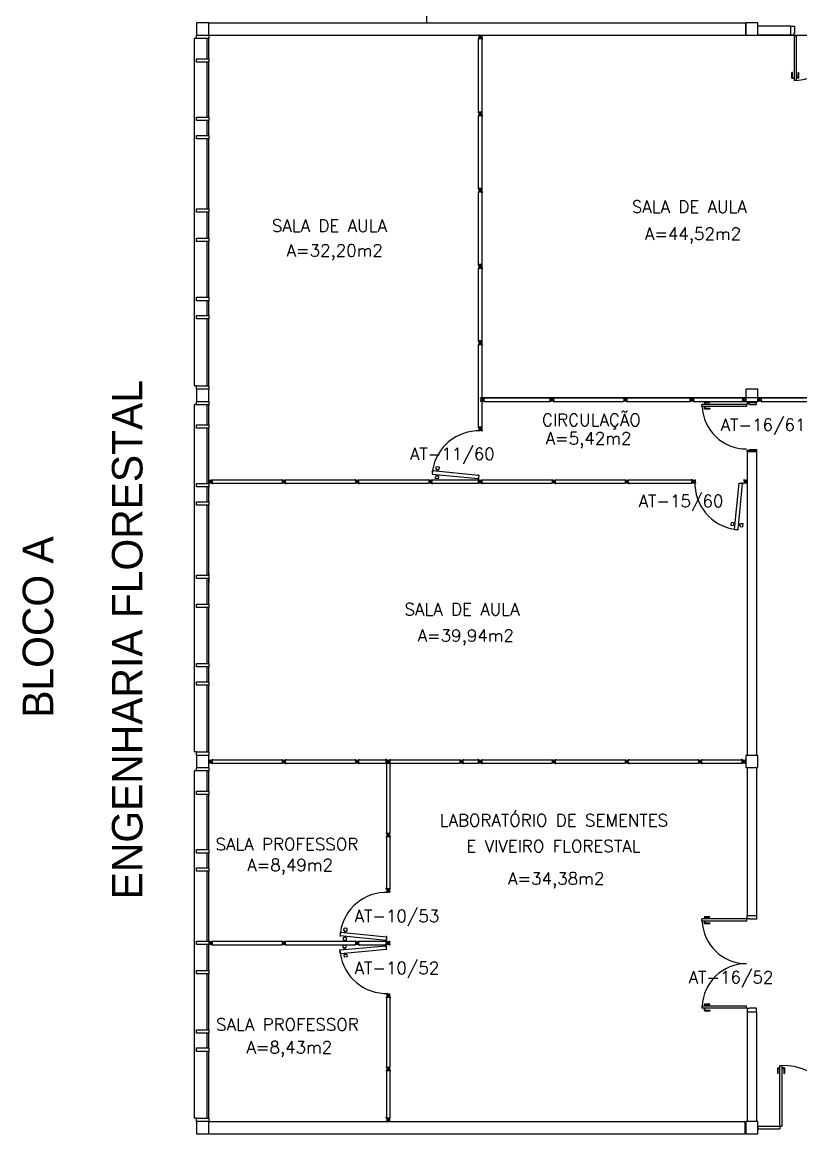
# Model space of a CAD drawing. Header units: centimetres. Extents: x -214 to 72, y 205 to 367.
# Drawn here: x -207.89 to -195.13, y 260.68 to 278.89 of the extents above; entities that cross this region are included whole.
import ezdxf

# ---------------------------------------------------------------- set-up
doc = ezdxf.new("R2010")
doc.units = ezdxf.units.CM
doc.header["$MEASUREMENT"] = 0
doc.layers.get('0').update_dxf_attribs({"linetype": 'CONTINUOUS'})
for name, color, linetype in [('ALV', 2, 'CONTINUOUS'), ('AREA', 2, 'CONTINUOUS'), ('DIV', 2, 'CONTINUOUS'), ('ENDEREÇO NOVO', 2, 'CONTINUOUS'), ('ESQ', 1, 'CONTINUOUS'), ('ESTRUT', 3, 'CONTINUOUS'), ('PEÇAS', 1, 'CONTINUOUS'), ('USO', 2, 'CONTINUOUS')]:
    doc.layers.add(name, color=color, linetype=linetype)
doc.styles.add('UNB-100', font='simplex.shx', dxfattribs={"height": 0.2})

# ---------------------------------------------------------------- blocks, each defined once
blk = doc.blocks.new('ESQ6')
at = {"layer": 'ESQ'}
for p, q in [((-0.24, 5.745), (-0.24, 0.055)), ((-0.2, 5.745), (-0.24, 5.745)), ((-0.2, 5.745), (-0.2, 5.745)), ((-0.025, 5.415), (-0.025, 5.745)), ((0, 5.415), (0, 5.745)), ((-0.025, 4.455), (-0.025, 5.36)), ((0, 4.455), (0, 5.36)), ((-0.025, 4.155), (-0.025, 4.4)), ((0, 4.155), (0, 4.4)), ((-0.025, 2.955), (-0.025, 4.1)), ((0, 2.955), (0, 4.1)), ((-0.025, 2.475), (-0.025, 2.9)), ((0, 2.475), (0, 2.9)), ((-0.025, 1.505), (-0.025, 2.42)), ((0, 1.505), (0, 2.42)), ((-0.025, 1.205), (-0.025, 1.45)), ((0, 1.205), (0, 1.45)), ((-0.025, 0.055), (-0.025, 1.15)), ((0, 0.055), (0, 1.15)), ((-0.2, 0.055), (-0.24, 0.055))]:
    blk.add_line(p, q, dxfattribs=at)
for points in [[(0, 5.745), (-0.2, 5.745), (-0.2, 5.8), (0, 5.8)], [(0, 5.36), (-0.2, 5.36), (-0.2, 5.415), (0, 5.415)], [(0, 4.4), (-0.2, 4.4), (-0.2, 4.455), (0, 4.455)], [(0, 4.1), (-0.2, 4.1), (-0.2, 4.155), (0, 4.155)], [(0, 2.9), (-0.2, 2.9), (-0.2, 2.955), (0, 2.955)], [(0, 2.42), (-0.2, 2.42), (-0.2, 2.475), (0, 2.475)], [(0, 1.45), (-0.2, 1.45), (-0.2, 1.505), (0, 1.505)], [(0, 1.15), (-0.2, 1.15), (-0.2, 1.205), (0, 1.205)], [(0, 0), (-0.2, 0), (-0.2, 0.055), (0, 0.055)]]:
    blk.add_lwpolyline(points, close=True, dxfattribs=at)
blk = doc.blocks.new('PDFT')
at = {"color": 1}
for p, q in [((0.318, 0.979), (0.318, 0.889)), ((0.318, 0.979), (0.358, 0.979)), ((0.328, 0.969), (0.328, 0.889)), ((0.328, 0.969), (0.358, 0.969)), ((0.433, 0.979), (0.393, 0.979)), ((0.423, 0.969), (0.393, 0.969)), ((0.423, 0.969), (0.423, 0.889)), ((0.433, 0.979), (0.433, 0.889)), ((2.362, 0.979), (2.362, 0.889)), ((2.362, 0.979), (2.402, 0.979)), ((2.372, 0.969), (2.372, 0.889)), ((2.372, 0.969), (2.402, 0.969)), ((2.477, 0.979), (2.437, 0.979)), ((2.467, 0.969), (2.437, 0.969)), ((2.467, 0.969), (2.467, 0.889)), ((2.477, 0.979), (2.477, 0.889)), ((0.328, 0.889), (0.318, 0.889)), ((0.423, 0.889), (0.433, 0.889)), ((2.372, 0.889), (2.362, 0.889)), ((2.467, 0.889), (2.477, 0.889))]:
    blk.add_line(p, q, dxfattribs=at)
at = {"color": 2}
for p, q in [((0.358, 0.018), (0.358, 1.019)), ((0.358, 1.019), (0.393, 1.019)), ((0.393, 1.019), (0.393, 0.018)), ((2.402, 1.019), (2.402, 0.018)), ((2.437, 1.019), (2.402, 1.019)), ((2.437, 0.018), (2.437, 1.019)), ((0.358, 0.018), (0, 0.017)), ((0, 0.017), (0, -0.017)), ((0.393, 0.018), (0.358, 0.018)), ((0.358, 0.018), (0.358, -0.017)), ((2.402, 0.018), (2.437, 0.018)), ((2.437, 0.017), (2.437, -0.017)), ((2.437, 0.017), (2.805, 0.017)), ((2.805, 0.017), (2.805, -0.017)), ((0, -0.017), (0.358, -0.017)), ((2.437, -0.017), (2.805, -0.017))]:
    blk.add_line(p, q, dxfattribs=at)
at = {"color": 1}
for centre, start, end in [((0.393, 0.018), 0.0837, 90), ((2.402, 0.018), 90, 179.9163)]:
    blk.add_arc(centre, 1.002, start, end, dxfattribs=at)
blk = doc.blocks.new('PD80')
for p, q in [((-0.777, 0.01), (-0.777, -0.03)), ((-0.777, 0.01), (-0.687, 0.01)), ((-0.687, 0), (-0.687, 0.01)), ((-0.075, 0), (0.075, 0)), ((-0.075, 0), (-0.075, -0.02)), ((0.075, -0.03), (0.075, 0)), ((-0.817, -0.065), (-0.817, -0.03)), ((-0.085, -0.03), (-0.817, -0.03)), ((-0.085, -0.065), (-0.817, -0.065)), ((-0.777, -0.105), (-0.777, -0.065)), ((-0.777, -0.105), (-0.687, -0.105)), ((-0.767, 0), (-0.767, -0.03)), ((-0.767, 0), (-0.687, 0)), ((-0.767, -0.095), (-0.767, -0.065)), ((-0.767, -0.095), (-0.687, -0.095)), ((-0.687, -0.095), (-0.687, -0.105)), ((-0.085, -0.03), (-0.085, -0.065)), ((-0.075, -0.02), (-0.04, -0.02)), ((-0.04, -0.03), (-0.04, -0.02)), ((-0.04, -0.03), (0.075, -0.03)), ((-0.075, -0.781), (-0.04, -0.781)), ((-0.075, -0.801), (-0.075, -0.781)), ((-0.075, -0.801), (0.075, -0.801)), ((-0.075, -0.802), (0.075, -0.802)), ((-0.04, -0.771), (0.075, -0.771)), ((-0.04, -0.771), (-0.04, -0.781)), ((0.075, -0.771), (0.075, -0.801))]:
    blk.add_line(p, q)
blk.add_arc((-0.085, -0.03), 0.731, 182.6571, 270)
blk = doc.blocks.new('PD15')
at = {"color": 1}
for p, q in [((0.016, 0.777), (0.016, 0.687)), ((0.016, 0.777), (0.056, 0.777)), ((0.026, 0.767), (0.026, 0.687)), ((0.026, 0.767), (0.056, 0.767)), ((0.13, 0.777), (0.09, 0.777)), ((0.12, 0.767), (0.09, 0.767)), ((0.12, 0.767), (0.12, 0.687)), ((0.13, 0.777), (0.13, 0.687)), ((1.444, 0.777), (1.444, 0.687)), ((1.444, 0.777), (1.484, 0.777)), ((1.454, 0.767), (1.454, 0.687)), ((1.454, 0.767), (1.484, 0.767)), ((1.558, 0.777), (1.518, 0.777)), ((1.548, 0.767), (1.518, 0.767)), ((1.548, 0.767), (1.548, 0.687)), ((1.558, 0.777), (1.558, 0.687)), ((0.026, 0.687), (0.016, 0.687)), ((0.12, 0.687), (0.13, 0.687)), ((1.454, 0.687), (1.444, 0.687)), ((1.548, 0.687), (1.558, 0.687))]:
    blk.add_line(p, q, dxfattribs=at)
at = {"color": 2}
for p, q in [((0.055, 0.085), (0.055, 0.817)), ((0.09, 0.817), (0.055, 0.817)), ((0.09, 0.085), (0.09, 0.817)), ((1.484, 0.085), (1.484, 0.817)), ((1.484, 0.817), (1.519, 0.817)), ((1.519, 0.085), (1.519, 0.817)), ((0.05, 0.075), (0, 0.075)), ((0, 0.075), (0, -0.075)), ((0.05, 0.04), (0.05, 0.075)), ((0.06, 0.04), (0.05, 0.04)), ((0.055, 0.085), (0.09, 0.085)), ((0.06, -0.075), (0.06, 0.04)), ((1.519, 0.085), (1.484, 0.085)), ((1.514, 0.04), (1.524, 0.04)), ((1.514, -0.075), (1.514, 0.04)), ((1.524, 0.075), (1.574, 0.075)), ((1.524, 0.04), (1.524, 0.075)), ((1.574, 0.075), (1.574, -0.075)), ((0, -0.075), (0.06, -0.075)), ((1.574, -0.075), (1.514, -0.075))]:
    blk.add_line(p, q, dxfattribs=at)
at = {"color": 1}
for centre, start, end in [((0.056, 0.085), 0, 87.3429), ((1.518, 0.085), 92.6571, 180)]:
    blk.add_arc(centre, 0.731, start, end, dxfattribs=at)
blk = doc.blocks.new('MTDIV')
for p, q in [((-0.0285, 0.0185), (-0.0285, 0.0285)), ((-0.0185, 0.0285), (-0.0285, 0.0285)), ((-0.0265, 0.0185), (-0.0285, 0.0185)), ((-0.0265, 0.0235), (-0.0265, 0.0265)), ((-0.0265, 0.0265), (-0.0185, 0.0265)), ((-0.0265, 0.0235), (0.0265, 0.0235)), ((-0.0215, 0.0235), (-0.0265, 0.0235)), ((-0.0265, 0.0185), (-0.0265, 0.0215)), ((-0.0265, 0.0215), (-0.0235, 0.0215)), ((-0.0235, 0.0215), (-0.0235, -0.0215)), ((-0.0215, 0.0235), (-0.0215, 0.0215)), ((-0.0215, 0.0215), (0.0215, 0.0215)), ((-0.0215, 0.0195), (0.0195, 0.0195)), ((-0.0215, 0.0195), (-0.0215, -0.0195)), ((-0.0185, 0.0265), (-0.0185, 0.0285)), ((-0.0049, 0), (0.0049, 0)), ((0, -0.0049), (0, 0.0049)), ((0.0195, 0.0095), (0.0115, 0.0095)), ((0.0115, 0.0095), (0.0115, 0.0075)), ((0.0215, 0.0075), (0.0115, 0.0075)), ((0.0135, 0.0075), (0.0135, 0.0055)), ((0.0215, 0.0055), (0.0135, 0.0055)), ((0.0185, 0.0265), (0.0185, 0.0285)), ((0.0185, 0.0285), (0.0285, 0.0285)), ((0.0185, 0.0265), (0.0265, 0.0265)), ((0.0195, 0.0195), (0.0195, 0.0095)), ((0.0215, 0.0235), (0.0215, 0.0075)), ((0.0215, 0.0235), (0.0265, 0.0235)), ((0.0215, 0.0055), (0.0215, -0.0055)), ((0.0235, 0.0215), (0.0235, -0.0215)), ((0.0265, 0.0215), (0.0235, 0.0215)), ((0.0265, 0.0235), (0.0265, 0.0265)), ((0.0265, 0.0185), (0.0265, 0.0215)), ((0.0265, 0.0185), (0.0285, 0.0185)), ((0.0285, 0.0185), (0.0285, 0.0285)), ((-0.0285, -0.0185), (-0.0285, -0.0285)), ((-0.0285, -0.0185), (-0.0265, -0.0185)), ((-0.0185, -0.0285), (-0.0285, -0.0285)), ((-0.0265, -0.0185), (-0.0265, -0.0215)), ((-0.0265, -0.0215), (-0.0235, -0.0215)), ((0.0265, -0.0235), (-0.0265, -0.0235)), ((-0.0265, -0.0235), (-0.0265, -0.0265)), ((-0.0215, -0.0235), (-0.0265, -0.0235)), ((-0.0185, -0.0265), (-0.0265, -0.0265)), ((-0.0215, -0.0195), (0.0195, -0.0195)), ((-0.0215, -0.0215), (0.0215, -0.0215)), ((-0.0215, -0.0215), (-0.0215, -0.0235)), ((-0.0185, -0.0265), (-0.0185, -0.0285)), ((0.0215, -0.0075), (0.0115, -0.0075)), ((0.0115, -0.0075), (0.0115, -0.0095)), ((0.0195, -0.0095), (0.0115, -0.0095)), ((0.0215, -0.0055), (0.0135, -0.0055)), ((0.0135, -0.0055), (0.0135, -0.0075)), ((0.0185, -0.0265), (0.0185, -0.0285)), ((0.0265, -0.0265), (0.0185, -0.0265)), ((0.0185, -0.0285), (0.0285, -0.0285)), ((0.0195, -0.0095), (0.0195, -0.0195)), ((0.0215, -0.0075), (0.0215, -0.0235)), ((0.0215, -0.0235), (0.0265, -0.0235)), ((0.0265, -0.0215), (0.0235, -0.0215)), ((0.0265, -0.0185), (0.0265, -0.0215)), ((0.0285, -0.0185), (0.0265, -0.0185)), ((0.0265, -0.0235), (0.0265, -0.0265)), ((0.0285, -0.0185), (0.0285, -0.0285))]:
    blk.add_line(p, q)
blk = doc.blocks.new('DIV12')
for p, q in [((-0.005, 0), (0.005, 0)), ((0, -0.005), (0, 0.005)), ((0.024, 0.018), (0.028, 0.018)), ((0.024, 0.018), (0.024, 0.016)), ((0.024, 0.016), (0.028, 0.016)), ((0.028, 0.03), (0.043, 0.03)), ((0.028, 0.018), (0.028, 0.03)), ((0.028, -0.017), (0.028, 0.016)), ((0.03, 0.028), (1.169, 0.028)), ((0.03, -0.029), (0.03, 0.028)), ((0.043, 0.03), (0.043, 0.028)), ((0.024, -0.017), (0.028, -0.017)), ((0.024, -0.017), (0.024, -0.019)), ((0.024, -0.019), (0.028, -0.019)), ((0.028, -0.031), (0.028, -0.019)), ((0.028, -0.031), (0.043, -0.031)), ((0.03, -0.029), (1.169, -0.029)), ((0.043, -0.029), (0.043, -0.031))]:
    blk.add_line(p, q)
blk = doc.blocks.new('PLXE')
at = {"color": 1}
for p, q in [((0.043, 0.69), (0.048, 0.74)), ((0.087, 0.736), (0.048, 0.74)), ((0.086, 0.721), (0.087, 0.736)), ((0.082, 0.686), (0.043, 0.69)), ((0.082, 0.686), (0.084, 0.701)), ((0.112, 0.698), (0.084, 0.701)), ((0.114, 0.718), (0.086, 0.721)), ((0.169, 0.693), (0.197, 0.69)), ((0.171, 0.713), (0.199, 0.71)), ((0.195, 0.675), (0.197, 0.69)), ((0.195, 0.675), (0.235, 0.671)), ((0.199, 0.71), (0.2, 0.725)), ((0.2, 0.725), (0.24, 0.721)), ((0.235, 0.671), (0.24, 0.721))]:
    blk.add_line(p, q, dxfattribs=at)
at = {"color": 2}
for p, q in [((0.121, 0.788), (0.047, 0.032)), ((0.178, 0.782), (0.103, 0.027)), ((0.119, 0.79), (0.118, 0.776)), ((0.118, 0.776), (0.12, 0.776)), ((0.131, 0.789), (0.119, 0.79)), ((0.178, 0.782), (0.121, 0.788)), ((0.131, 0.794), (0.133, 0.794)), ((0.131, 0.794), (0.131, 0.789)), ((0.133, 0.794), (0.133, 0.789)), ((0.166, 0.786), (0.133, 0.789)), ((0.166, 0.791), (0.168, 0.79)), ((0.166, 0.791), (0.166, 0.786)), ((0.168, 0.79), (0.168, 0.785)), ((0.18, 0.784), (0.168, 0.785)), ((0.176, 0.77), (0.178, 0.77)), ((0.18, 0.784), (0.178, 0.77)), ((-0.008, 0), (0.008, 0)), ((0, 0.006), (0, -0.007)), ((0.044, 0.031), (0.046, 0.045)), ((0.056, 0.029), (0.044, 0.031)), ((0.046, 0.045), (0.048, 0.045)), ((0.103, 0.027), (0.047, 0.032)), ((0.056, 0.024), (0.056, 0.029)), ((0.056, 0.024), (0.058, 0.024)), ((0.091, 0.026), (0.058, 0.029)), ((0.058, 0.024), (0.058, 0.029)), ((0.091, 0.021), (0.091, 0.026)), ((0.091, 0.021), (0.093, 0.021)), ((0.105, 0.025), (0.093, 0.026)), ((0.093, 0.021), (0.093, 0.026)), ((0.104, 0.039), (0.106, 0.039)), ((0.105, 0.025), (0.106, 0.039))]:
    blk.add_line(p, q, dxfattribs=at)
at = {"color": 1}
blk.add_arc((0.065, 0.028), 0.764, 357.9063, 81.358, dxfattribs=at)
blk = doc.blocks.new('PLXD')
at = {"color": 2}
for p, q in [((-0.172, 0.786), (-0.161, 0.787)), ((-0.172, 0.786), (-0.171, 0.772)), ((-0.169, 0.772), (-0.171, 0.772)), ((-0.17, 0.784), (-0.114, 0.789)), ((-0.17, 0.784), (-0.103, 0.028)), ((-0.159, 0.792), (-0.161, 0.792)), ((-0.161, 0.792), (-0.161, 0.787)), ((-0.159, 0.792), (-0.159, 0.787)), ((-0.159, 0.787), (-0.126, 0.79)), ((-0.124, 0.795), (-0.126, 0.795)), ((-0.126, 0.795), (-0.126, 0.79)), ((-0.124, 0.795), (-0.124, 0.79)), ((-0.124, 0.79), (-0.112, 0.791)), ((-0.114, 0.789), (-0.046, 0.033)), ((-0.112, 0.791), (-0.11, 0.777)), ((-0.11, 0.777), (-0.112, 0.777)), ((-0.105, 0.026), (-0.106, 0.04)), ((-0.104, 0.04), (-0.106, 0.04)), ((-0.105, 0.026), (-0.093, 0.027)), ((-0.103, 0.028), (-0.046, 0.033)), ((-0.092, 0.022), (-0.093, 0.027)), ((-0.09, 0.022), (-0.092, 0.022)), ((-0.091, 0.027), (-0.058, 0.03)), ((-0.09, 0.022), (-0.091, 0.027)), ((-0.057, 0.025), (-0.058, 0.03)), ((-0.055, 0.025), (-0.057, 0.025)), ((-0.056, 0.03), (-0.044, 0.031)), ((-0.055, 0.025), (-0.056, 0.03)), ((-0.045, 0.045), (-0.047, 0.045)), ((-0.044, 0.031), (-0.045, 0.045)), ((-0.008, 0), (0.006, 0)), ((0, 0.007), (0, -0.006))]:
    blk.add_line(p, q, dxfattribs=at)
at = {"color": 1}
for p, q in [((-0.08, 0.737), (-0.041, 0.74)), ((-0.079, 0.722), (-0.08, 0.737)), ((-0.036, 0.691), (-0.041, 0.74)), ((-0.194, 0.727), (-0.233, 0.723)), ((-0.229, 0.673), (-0.233, 0.723)), ((-0.189, 0.677), (-0.229, 0.673)), ((-0.192, 0.712), (-0.194, 0.727)), ((-0.164, 0.714), (-0.192, 0.712)), ((-0.162, 0.694), (-0.19, 0.692)), ((-0.189, 0.677), (-0.19, 0.692)), ((-0.107, 0.719), (-0.079, 0.722)), ((-0.106, 0.7), (-0.077, 0.702)), ((-0.076, 0.687), (-0.077, 0.702)), ((-0.076, 0.687), (-0.036, 0.691))]:
    blk.add_line(p, q, dxfattribs=at)
blk.add_arc((-0.064, 0.029), 0.764, 98.125, 182.1419, dxfattribs=at)
blk = doc.blocks.new('DIV125')
for p, q in [((0, -0.011), (0, 0.011)), ((0.024, 0.018), (0.028, 0.018)), ((0.024, 0.018), (0.024, 0.016)), ((0.024, 0.016), (0.028, 0.016)), ((0.028, 0.03), (0.043, 0.03)), ((0.028, 0.018), (0.028, 0.03)), ((0.028, -0.017), (0.028, 0.016)), ((0.03, 0.028), (1.219, 0.028)), ((0.03, -0.029), (0.03, 0.028)), ((0.043, 0.03), (0.043, 0.028)), ((1.221, 0.03), (1.207, 0.03)), ((1.207, 0.03), (1.207, 0.028)), ((1.219, -0.029), (1.219, 0.028)), ((1.221, 0.018), (1.221, 0.03)), ((1.226, 0.018), (1.221, 0.018)), ((1.221, -0.017), (1.221, 0.016)), ((1.226, 0.016), (1.221, 0.016)), ((1.226, 0.018), (1.226, 0.016)), ((1.25, -0.011), (1.25, 0.011)), ((0.01, 0), (-0.012, 0)), ((0.024, -0.017), (0.028, -0.017)), ((0.024, -0.017), (0.024, -0.019)), ((0.024, -0.019), (0.028, -0.019)), ((0.028, -0.031), (0.028, -0.019)), ((0.028, -0.031), (0.043, -0.031)), ((0.03, -0.029), (1.219, -0.029)), ((0.043, -0.029), (0.043, -0.031)), ((1.207, -0.029), (1.207, -0.031)), ((1.221, -0.031), (1.207, -0.031)), ((1.226, -0.017), (1.221, -0.017)), ((1.221, -0.031), (1.221, -0.019)), ((1.226, -0.019), (1.221, -0.019)), ((1.226, -0.017), (1.226, -0.019)), ((1.24, 0), (1.262, 0))]:
    blk.add_line(p, q)

msp = doc.modelspace()

# ---------------------------------------------------------------- linework, layer by layer
at = {"layer": 'ALV'}
for p, q in [((-204.835, 278.878), (-196.035, 278.878)), ((-196.039, 278.883), (-196.039, 278.68)), ((-204.835, 278.678), (-196.035, 278.678)), ((-195.296, 278.828), (-195.835, 278.828)), ((-195.296, 278.678), (-195.835, 278.678)), ((-196.01, 271.875), (-196.01, 266.878)), ((-196.01, 271.875), (-195.86, 271.875)), ((-195.86, 271.875), (-195.86, 266.878)), ((-204.835, 269.853), (-204.835, 269.703)), ((-196.01, 266.678), (-196.01, 264.254)), ((-195.86, 266.678), (-195.86, 264.254)), ((-196.01, 264.254), (-195.86, 264.254)), ((-196.01, 262.678), (-195.86, 262.678)), ((-196.01, 262.678), (-196.01, 260.886)), ((-195.86, 262.678), (-195.86, 260.886)), ((-204.835, 260.878), (-196.048, 260.878)), ((-196.048, 260.878), (-196.048, 260.678)), ((-196.01, 260.886), (-195.86, 260.886)), ((-205.035, 260.678), (-196.048, 260.678))]:
    msp.add_line(p, q, dxfattribs=at)
at = {"layer": 'DIV'}
for p, q in [((-200.385, 278.639), (-200.385, 278.66)), ((-200.404, 278.62), (-200.416, 278.62)), ((-200.416, 278.62), (-200.416, 278.606)), ((-200.416, 278.606), (-200.414, 278.606)), ((-200.414, 277.418), (-200.414, 278.618)), ((-200.357, 278.618), (-200.414, 278.618)), ((-200.404, 278.625), (-200.402, 278.625)), ((-200.404, 278.625), (-200.404, 278.62)), ((-200.402, 278.625), (-200.402, 278.62)), ((-200.369, 278.62), (-200.402, 278.62)), ((-200.374, 278.649), (-200.396, 278.649)), ((-200.369, 278.625), (-200.367, 278.625)), ((-200.369, 278.625), (-200.369, 278.62)), ((-200.367, 278.625), (-200.367, 278.62)), ((-200.355, 278.62), (-200.367, 278.62)), ((-200.357, 277.418), (-200.357, 278.618)), ((-200.357, 278.606), (-200.355, 278.606)), ((-200.355, 278.62), (-200.355, 278.606)), ((-200.416, 277.43), (-200.414, 277.43)), ((-200.416, 277.416), (-200.416, 277.43)), ((-200.404, 277.416), (-200.416, 277.416)), ((-200.357, 277.418), (-200.414, 277.418)), ((-200.404, 277.411), (-200.404, 277.416)), ((-200.404, 277.411), (-200.402, 277.411)), ((-200.402, 277.411), (-200.402, 277.416)), ((-200.369, 277.416), (-200.402, 277.416)), ((-200.374, 277.388), (-200.396, 277.388)), ((-200.385, 277.398), (-200.385, 277.376)), ((-200.369, 277.411), (-200.369, 277.416)), ((-200.369, 277.411), (-200.367, 277.411)), ((-200.367, 277.411), (-200.367, 277.416)), ((-200.355, 277.416), (-200.367, 277.416)), ((-200.357, 277.43), (-200.355, 277.43)), ((-200.355, 277.416), (-200.355, 277.43)), ((-200.404, 273.609), (-200.416, 273.609)), ((-200.416, 273.609), (-200.416, 273.595)), ((-200.416, 273.595), (-200.414, 273.595)), ((-200.414, 272.255), (-200.414, 273.607)), ((-200.357, 273.607), (-200.414, 273.607)), ((-200.404, 273.614), (-200.402, 273.614)), ((-200.404, 273.614), (-200.404, 273.609)), ((-200.402, 273.614), (-200.402, 273.609)), ((-200.369, 273.609), (-200.402, 273.609)), ((-200.374, 273.638), (-200.396, 273.638)), ((-200.385, 273.627), (-200.385, 273.649)), ((-200.369, 273.614), (-200.367, 273.614)), ((-200.369, 273.614), (-200.369, 273.609)), ((-200.367, 273.614), (-200.367, 273.609)), ((-200.355, 273.609), (-200.367, 273.609)), ((-200.357, 272.255), (-200.357, 273.607)), ((-200.357, 273.595), (-200.355, 273.595)), ((-200.355, 273.609), (-200.355, 273.595)), ((-200.358, 272.706), (-200.348, 272.706)), ((-200.353, 272.701), (-200.353, 272.711)), ((-200.329, 272.725), (-200.324, 272.725)), ((-200.329, 272.725), (-200.329, 272.723)), ((-200.329, 272.723), (-200.324, 272.723)), ((-200.329, 272.69), (-200.324, 272.69)), ((-200.329, 272.69), (-200.329, 272.688)), ((-200.329, 272.688), (-200.324, 272.688)), ((-200.324, 272.737), (-200.31, 272.737)), ((-200.324, 272.725), (-200.324, 272.737)), ((-200.324, 272.69), (-200.324, 272.723)), ((-200.324, 272.676), (-200.324, 272.688)), ((-200.324, 272.676), (-200.31, 272.676)), ((-200.322, 272.735), (-199.241, 272.735)), ((-200.322, 272.678), (-200.322, 272.735)), ((-200.322, 272.678), (-199.241, 272.678)), ((-199.253, 272.737), (-199.253, 272.735)), ((-199.239, 272.737), (-199.253, 272.737)), ((-199.253, 272.678), (-199.253, 272.676)), ((-199.239, 272.676), (-199.253, 272.676)), ((-199.241, 272.678), (-199.241, 272.735)), ((-199.239, 272.725), (-199.239, 272.737)), ((-199.234, 272.725), (-199.239, 272.725)), ((-199.234, 272.723), (-199.239, 272.723)), ((-199.239, 272.69), (-199.239, 272.723)), ((-199.234, 272.69), (-199.239, 272.69)), ((-199.234, 272.688), (-199.239, 272.688)), ((-199.239, 272.676), (-199.239, 272.688)), ((-199.234, 272.725), (-199.234, 272.723)), ((-199.234, 272.69), (-199.234, 272.688)), ((-199.215, 272.706), (-199.205, 272.706)), ((-199.21, 272.701), (-199.21, 272.711)), ((-198.015, 272.706), (-198.005, 272.706)), ((-198.01, 272.701), (-198.01, 272.711)), ((-197.987, 272.725), (-197.982, 272.725)), ((-197.987, 272.725), (-197.987, 272.723)), ((-197.987, 272.723), (-197.982, 272.723)), ((-197.987, 272.69), (-197.982, 272.69)), ((-197.987, 272.69), (-197.987, 272.688)), ((-197.987, 272.688), (-197.982, 272.688)), ((-197.982, 272.737), (-197.967, 272.737)), ((-197.982, 272.725), (-197.982, 272.737)), ((-197.982, 272.69), (-197.982, 272.723)), ((-197.982, 272.676), (-197.982, 272.688)), ((-197.982, 272.676), (-197.967, 272.676)), ((-197.98, 272.735), (-196.944, 272.735)), ((-197.98, 272.678), (-197.98, 272.735)), ((-197.98, 272.678), (-196.944, 272.678)), ((-197.967, 272.737), (-197.967, 272.735)), ((-197.967, 272.678), (-197.967, 272.676)), ((-196.957, 272.678), (-196.957, 272.676)), ((-196.942, 272.676), (-196.957, 272.676)), ((-196.944, 272.678), (-196.944, 272.735)), ((-196.942, 272.725), (-196.942, 272.737)), ((-196.937, 272.725), (-196.942, 272.725)), ((-196.942, 272.69), (-196.942, 272.723)), ((-196.937, 272.723), (-196.942, 272.723)), ((-196.937, 272.69), (-196.942, 272.69)), ((-196.942, 272.676), (-196.942, 272.688)), ((-196.937, 272.688), (-196.942, 272.688)), ((-196.937, 272.725), (-196.937, 272.723)), ((-196.937, 272.69), (-196.937, 272.688)), ((-196.918, 272.702), (-196.932, 272.702)), ((-196.932, 272.702), (-196.932, 272.7)), ((-196.919, 272.706), (-196.909, 272.706)), ((-196.914, 272.701), (-196.914, 272.711)), ((-196.885, 272.735), (-196.035, 272.735)), ((-196.883, 272.678), (-195.848, 272.678)), ((-200.416, 272.267), (-200.414, 272.267)), ((-200.416, 272.253), (-200.416, 272.267)), ((-200.404, 272.253), (-200.416, 272.253)), ((-200.357, 272.255), (-200.414, 272.255)), ((-200.404, 272.248), (-200.404, 272.253)), ((-200.404, 272.248), (-200.402, 272.248)), ((-200.402, 272.248), (-200.402, 272.253)), ((-200.369, 272.253), (-200.402, 272.253)), ((-200.374, 272.225), (-200.396, 272.225)), ((-200.385, 272.235), (-200.385, 272.213)), ((-200.369, 272.248), (-200.369, 272.253)), ((-200.369, 272.248), (-200.367, 272.248)), ((-200.367, 272.248), (-200.367, 272.253)), ((-200.355, 272.253), (-200.367, 272.253)), ((-200.357, 272.267), (-200.355, 272.267)), ((-200.355, 272.253), (-200.355, 272.267)), ((-201.183, 271.383), (-201.178, 271.383)), ((-201.183, 271.383), (-201.183, 271.381)), ((-201.183, 271.381), (-201.178, 271.381)), ((-201.178, 271.395), (-201.164, 271.395)), ((-201.178, 271.383), (-201.178, 271.395)), ((-201.178, 271.348), (-201.178, 271.381)), ((-201.176, 271.393), (-200.416, 271.393)), ((-201.176, 271.336), (-201.176, 271.393)), ((-201.164, 271.395), (-201.164, 271.393)), ((-200.428, 271.395), (-200.428, 271.393)), ((-200.414, 271.395), (-200.428, 271.395)), ((-200.416, 271.336), (-200.416, 271.393)), ((-200.414, 271.383), (-200.414, 271.395)), ((-200.409, 271.383), (-200.414, 271.383)), ((-200.409, 271.381), (-200.414, 271.381)), ((-200.414, 271.348), (-200.414, 271.381)), ((-200.409, 271.383), (-200.409, 271.381)), ((-197.962, 271.383), (-197.957, 271.383)), ((-197.962, 271.383), (-197.962, 271.381)), ((-197.962, 271.381), (-197.957, 271.381)), ((-197.957, 271.395), (-197.942, 271.395)), ((-197.957, 271.383), (-197.957, 271.395)), ((-197.957, 271.348), (-197.957, 271.381)), ((-197.955, 271.393), (-196.92, 271.393)), ((-197.955, 271.336), (-197.955, 271.393)), ((-197.942, 271.395), (-197.942, 271.393)), ((-196.932, 271.395), (-196.932, 271.393)), ((-196.918, 271.395), (-196.932, 271.395)), ((-196.92, 271.336), (-196.92, 271.393)), ((-196.918, 271.383), (-196.918, 271.395)), ((-196.913, 271.383), (-196.918, 271.383)), ((-196.913, 271.381), (-196.918, 271.381)), ((-196.918, 271.348), (-196.918, 271.381)), ((-196.913, 271.383), (-196.913, 271.381)), ((-201.212, 271.365), (-201.202, 271.365)), ((-201.207, 271.359), (-201.207, 271.37)), ((-201.183, 271.348), (-201.178, 271.348)), ((-201.183, 271.348), (-201.183, 271.346)), ((-201.183, 271.346), (-201.178, 271.346)), ((-201.178, 271.334), (-201.178, 271.346)), ((-201.178, 271.334), (-201.164, 271.334)), ((-201.176, 271.336), (-200.416, 271.336)), ((-201.164, 271.336), (-201.164, 271.334)), ((-200.428, 271.336), (-200.428, 271.334)), ((-200.414, 271.334), (-200.428, 271.334)), ((-200.409, 271.348), (-200.414, 271.348)), ((-200.409, 271.346), (-200.414, 271.346)), ((-200.414, 271.334), (-200.414, 271.346)), ((-200.409, 271.348), (-200.409, 271.346)), ((-200.385, 271.359), (-200.385, 271.37)), ((-197.99, 271.365), (-197.98, 271.365)), ((-197.985, 271.359), (-197.985, 271.37)), ((-197.962, 271.348), (-197.957, 271.348)), ((-197.962, 271.348), (-197.962, 271.346)), ((-197.962, 271.346), (-197.957, 271.346)), ((-197.957, 271.334), (-197.957, 271.346)), ((-197.957, 271.334), (-197.942, 271.334)), ((-197.955, 271.336), (-196.92, 271.336)), ((-197.942, 271.336), (-197.942, 271.334)), ((-196.932, 271.336), (-196.932, 271.334)), ((-196.918, 271.334), (-196.932, 271.334)), ((-196.913, 271.348), (-196.918, 271.348)), ((-196.913, 271.346), (-196.918, 271.346)), ((-196.918, 271.334), (-196.918, 271.346)), ((-196.913, 271.348), (-196.913, 271.346)), ((-196.894, 271.365), (-196.884, 271.365)), ((-196.889, 271.359), (-196.889, 271.37)), ((-202.412, 266.778), (-202.402, 266.778)), ((-202.407, 266.772), (-202.407, 266.783)), ((-202.383, 266.796), (-202.378, 266.796)), ((-202.383, 266.796), (-202.383, 266.794)), ((-202.383, 266.794), (-202.378, 266.794)), ((-202.383, 266.761), (-202.378, 266.761)), ((-202.383, 266.761), (-202.383, 266.759)), ((-202.383, 266.759), (-202.378, 266.759)), ((-202.378, 266.808), (-202.364, 266.808)), ((-202.378, 266.796), (-202.378, 266.808)), ((-202.378, 266.761), (-202.378, 266.794)), ((-202.378, 266.747), (-202.378, 266.759)), ((-202.378, 266.747), (-202.364, 266.747)), ((-202.376, 266.806), (-201.926, 266.806)), ((-202.376, 266.749), (-202.376, 266.806)), ((-202.376, 266.749), (-201.926, 266.749)), ((-202.364, 266.808), (-202.364, 266.806)), ((-202.364, 266.749), (-202.364, 266.747)), ((-201.938, 266.808), (-201.938, 266.806)), ((-201.924, 266.808), (-201.938, 266.808)), ((-201.938, 266.749), (-201.938, 266.747)), ((-201.924, 266.747), (-201.938, 266.747)), ((-201.926, 266.749), (-201.926, 266.806)), ((-201.924, 266.796), (-201.924, 266.808)), ((-201.919, 266.796), (-201.924, 266.796)), ((-201.919, 266.794), (-201.924, 266.794)), ((-201.924, 266.761), (-201.924, 266.794)), ((-201.919, 266.761), (-201.924, 266.761)), ((-201.919, 266.759), (-201.924, 266.759)), ((-201.924, 266.747), (-201.924, 266.759)), ((-201.919, 266.796), (-201.919, 266.794)), ((-201.919, 266.761), (-201.919, 266.759)), ((-201.901, 266.778), (-201.89, 266.778)), ((-201.895, 266.772), (-201.895, 266.783)), ((-200.701, 266.778), (-200.69, 266.778)), ((-200.695, 266.772), (-200.695, 266.783)), ((-200.672, 266.796), (-200.667, 266.796)), ((-200.672, 266.796), (-200.672, 266.794)), ((-200.672, 266.794), (-200.667, 266.794)), ((-200.672, 266.761), (-200.667, 266.761)), ((-200.672, 266.761), (-200.672, 266.759)), ((-200.672, 266.759), (-200.667, 266.759)), ((-200.667, 266.808), (-200.653, 266.808)), ((-200.667, 266.796), (-200.667, 266.808)), ((-200.667, 266.761), (-200.667, 266.794)), ((-200.667, 266.747), (-200.667, 266.759)), ((-200.667, 266.747), (-200.653, 266.747)), ((-200.665, 266.806), (-200.416, 266.806)), ((-200.665, 266.749), (-200.665, 266.806)), ((-200.665, 266.749), (-200.416, 266.749)), ((-200.653, 266.808), (-200.653, 266.806)), ((-200.653, 266.749), (-200.653, 266.747)), ((-200.428, 266.808), (-200.428, 266.806)), ((-200.414, 266.808), (-200.428, 266.808)), ((-200.428, 266.749), (-200.428, 266.747)), ((-200.414, 266.747), (-200.428, 266.747)), ((-200.416, 266.749), (-200.416, 266.806)), ((-200.414, 266.796), (-200.414, 266.808)), ((-200.409, 266.796), (-200.414, 266.796)), ((-200.409, 266.794), (-200.414, 266.794)), ((-200.414, 266.761), (-200.414, 266.794)), ((-200.409, 266.761), (-200.414, 266.761)), ((-200.409, 266.759), (-200.414, 266.759)), ((-200.414, 266.747), (-200.414, 266.759)), ((-200.409, 266.796), (-200.409, 266.794)), ((-200.409, 266.761), (-200.409, 266.759)), ((-200.39, 266.778), (-200.38, 266.778)), ((-200.385, 266.772), (-200.385, 266.783)), ((-196.79, 266.778), (-196.78, 266.778)), ((-196.785, 266.772), (-196.785, 266.783)), ((-196.762, 266.796), (-196.757, 266.796)), ((-196.762, 266.796), (-196.762, 266.794)), ((-196.762, 266.794), (-196.757, 266.794)), ((-196.762, 266.761), (-196.757, 266.761)), ((-196.762, 266.761), (-196.762, 266.759)), ((-196.762, 266.759), (-196.757, 266.759)), ((-196.757, 266.808), (-196.742, 266.808)), ((-196.757, 266.796), (-196.757, 266.808)), ((-196.757, 266.761), (-196.757, 266.794)), ((-196.757, 266.747), (-196.757, 266.759)), ((-196.757, 266.747), (-196.742, 266.747)), ((-196.755, 266.806), (-196.094, 266.806)), ((-196.755, 266.749), (-196.755, 266.806)), ((-196.755, 266.749), (-196.094, 266.749)), ((-196.742, 266.808), (-196.742, 266.806)), ((-196.742, 266.749), (-196.742, 266.747)), ((-196.107, 266.808), (-196.107, 266.806)), ((-196.092, 266.808), (-196.107, 266.808)), ((-196.107, 266.749), (-196.107, 266.747)), ((-196.092, 266.747), (-196.107, 266.747)), ((-196.094, 266.749), (-196.094, 266.806)), ((-196.092, 266.796), (-196.092, 266.808)), ((-196.087, 266.796), (-196.092, 266.796)), ((-196.087, 266.794), (-196.092, 266.794)), ((-196.092, 266.761), (-196.092, 266.794)), ((-196.087, 266.761), (-196.092, 266.761)), ((-196.087, 266.759), (-196.092, 266.759)), ((-196.092, 266.747), (-196.092, 266.759)), ((-196.087, 266.796), (-196.087, 266.794)), ((-196.087, 266.761), (-196.087, 266.759)), ((-196.069, 266.778), (-196.059, 266.778)), ((-196.064, 266.772), (-196.064, 266.783)), ((-201.926, 265.549), (-201.926, 265.535)), ((-201.926, 265.549), (-201.914, 265.549)), ((-201.924, 265.547), (-201.924, 264.695)), ((-201.924, 265.547), (-201.867, 265.547)), ((-201.914, 265.554), (-201.914, 265.549)), ((-201.912, 265.554), (-201.914, 265.554)), ((-201.912, 265.554), (-201.912, 265.549)), ((-201.912, 265.549), (-201.879, 265.549)), ((-201.901, 265.578), (-201.89, 265.578)), ((-201.895, 265.583), (-201.895, 265.572)), ((-201.879, 265.554), (-201.879, 265.549)), ((-201.877, 265.554), (-201.879, 265.554)), ((-201.877, 265.554), (-201.877, 265.549)), ((-201.877, 265.549), (-201.865, 265.549)), ((-201.867, 265.547), (-201.867, 264.695)), ((-201.865, 265.549), (-201.865, 265.535)), ((-201.924, 265.535), (-201.926, 265.535)), ((-201.865, 265.535), (-201.867, 265.535)), ((-201.924, 264.707), (-201.926, 264.707)), ((-201.926, 264.693), (-201.926, 264.707)), ((-201.926, 264.693), (-201.914, 264.693)), ((-201.924, 264.695), (-201.867, 264.695)), ((-201.914, 264.688), (-201.914, 264.693)), ((-201.912, 264.688), (-201.914, 264.688)), ((-201.912, 264.693), (-201.879, 264.693)), ((-201.912, 264.688), (-201.912, 264.693)), ((-201.901, 264.664), (-201.89, 264.664)), ((-201.895, 264.669), (-201.895, 264.659)), ((-201.879, 264.688), (-201.879, 264.693)), ((-201.877, 264.688), (-201.879, 264.688)), ((-201.877, 264.693), (-201.865, 264.693)), ((-201.877, 264.688), (-201.877, 264.693)), ((-201.865, 264.707), (-201.867, 264.707)), ((-201.865, 264.693), (-201.865, 264.707)), ((-202.412, 263.804), (-202.402, 263.804)), ((-202.407, 263.799), (-202.407, 263.809)), ((-202.383, 263.823), (-202.383, 263.821)), ((-202.383, 263.823), (-202.378, 263.823)), ((-202.383, 263.821), (-202.378, 263.821)), ((-202.383, 263.788), (-202.383, 263.786)), ((-202.383, 263.788), (-202.378, 263.788)), ((-202.383, 263.786), (-202.378, 263.786)), ((-202.378, 263.823), (-202.378, 263.835)), ((-202.378, 263.835), (-202.364, 263.835)), ((-202.378, 263.788), (-202.378, 263.821)), ((-202.378, 263.774), (-202.378, 263.786)), ((-202.378, 263.774), (-202.364, 263.774)), ((-202.376, 263.833), (-201.926, 263.833)), ((-202.376, 263.776), (-202.376, 263.833)), ((-202.376, 263.776), (-201.926, 263.776)), ((-202.364, 263.835), (-202.364, 263.833)), ((-202.364, 263.776), (-202.364, 263.774)), ((-201.924, 263.835), (-201.938, 263.835)), ((-201.938, 263.835), (-201.938, 263.833)), ((-201.938, 263.776), (-201.938, 263.774)), ((-201.924, 263.774), (-201.938, 263.774)), ((-201.926, 263.776), (-201.926, 263.833)), ((-201.924, 263.823), (-201.924, 263.835)), ((-201.919, 263.823), (-201.924, 263.823)), ((-201.924, 263.788), (-201.924, 263.821)), ((-201.919, 263.821), (-201.924, 263.821)), ((-201.919, 263.788), (-201.924, 263.788)), ((-201.924, 263.774), (-201.924, 263.786)), ((-201.919, 263.786), (-201.924, 263.786)), ((-201.919, 263.823), (-201.919, 263.821)), ((-201.919, 263.788), (-201.919, 263.786)), ((-201.901, 263.804), (-201.89, 263.804)), ((-201.895, 263.799), (-201.895, 263.809)), ((-201.914, 261.721), (-201.914, 261.716)), ((-201.912, 261.721), (-201.914, 261.721)), ((-201.912, 261.721), (-201.912, 261.716)), ((-201.901, 261.744), (-201.89, 261.744)), ((-201.895, 261.749), (-201.895, 261.739)), ((-201.879, 261.721), (-201.879, 261.716)), ((-201.877, 261.721), (-201.879, 261.721)), ((-201.877, 261.721), (-201.877, 261.716)), ((-201.926, 261.716), (-201.926, 261.701)), ((-201.926, 261.716), (-201.914, 261.716)), ((-201.924, 261.701), (-201.926, 261.701)), ((-201.924, 261.714), (-201.924, 260.938)), ((-201.924, 261.714), (-201.867, 261.714)), ((-201.912, 261.716), (-201.879, 261.716)), ((-201.877, 261.716), (-201.865, 261.716)), ((-201.867, 261.714), (-201.867, 260.938)), ((-201.865, 261.701), (-201.867, 261.701)), ((-201.865, 261.716), (-201.865, 261.701)), ((-201.924, 260.95), (-201.926, 260.95)), ((-201.926, 260.936), (-201.926, 260.95)), ((-201.926, 260.936), (-201.914, 260.936)), ((-201.924, 260.938), (-201.867, 260.938)), ((-201.914, 260.931), (-201.914, 260.936)), ((-201.912, 260.931), (-201.914, 260.931)), ((-201.912, 260.936), (-201.879, 260.936)), ((-201.912, 260.931), (-201.912, 260.936)), ((-201.901, 260.907), (-201.89, 260.907)), ((-201.895, 260.912), (-201.895, 260.902)), ((-201.879, 260.931), (-201.879, 260.936)), ((-201.877, 260.931), (-201.879, 260.931)), ((-201.877, 260.936), (-201.865, 260.936)), ((-201.877, 260.931), (-201.877, 260.936)), ((-201.865, 260.95), (-201.867, 260.95)), ((-201.865, 260.936), (-201.865, 260.95))]:
    msp.add_line(p, q, dxfattribs=at)
msp.add_lwpolyline([(-200.357, 278.677), (-192.864, 278.677), (-192.864, 272.735), (-200.357, 272.735)], close=True, dxfattribs=at)
at = {"layer": 'ESQ'}
for p, q in [((-205.075, 266.623), (-205.075, 260.933)), ((-205.035, 266.623), (-205.075, 266.623)), ((-205.035, 266.623), (-205.035, 266.623)), ((-204.86, 266.293), (-204.86, 266.623)), ((-204.835, 266.293), (-204.835, 266.623)), ((-204.86, 265.333), (-204.86, 266.238)), ((-204.835, 265.333), (-204.835, 266.238)), ((-204.86, 265.033), (-204.86, 265.278)), ((-204.835, 265.033), (-204.835, 265.278)), ((-204.86, 263.833), (-204.86, 264.978)), ((-204.835, 263.833), (-204.835, 264.978)), ((-204.86, 263.353), (-204.86, 263.778)), ((-204.835, 263.353), (-204.835, 263.778)), ((-204.86, 262.383), (-204.86, 263.298)), ((-204.835, 262.383), (-204.835, 263.298)), ((-204.86, 262.083), (-204.86, 262.328)), ((-204.835, 262.083), (-204.835, 262.328)), ((-204.86, 260.933), (-204.86, 262.028)), ((-204.835, 260.933), (-204.835, 262.028)), ((-205.035, 260.933), (-205.075, 260.933))]:
    msp.add_line(p, q, dxfattribs=at)
for points in [[(-204.835, 266.623), (-205.035, 266.623), (-205.035, 266.678), (-204.835, 266.678)], [(-204.835, 266.238), (-205.035, 266.238), (-205.035, 266.293), (-204.835, 266.293)], [(-204.835, 265.278), (-205.035, 265.278), (-205.035, 265.333), (-204.835, 265.333)], [(-204.835, 264.978), (-205.035, 264.978), (-205.035, 265.033), (-204.835, 265.033)], [(-204.835, 263.778), (-205.035, 263.778), (-205.035, 263.833), (-204.835, 263.833)], [(-204.835, 263.298), (-205.035, 263.298), (-205.035, 263.353), (-204.835, 263.353)], [(-204.835, 262.328), (-205.035, 262.328), (-205.035, 262.383), (-204.835, 262.383)], [(-204.835, 262.028), (-205.035, 262.028), (-205.035, 262.083), (-204.835, 262.083)], [(-204.835, 260.878), (-205.035, 260.878), (-205.035, 260.933), (-204.835, 260.933)]]:
    msp.add_lwpolyline(points, close=True, dxfattribs=at)
at = {"layer": 'ESTRUT'}
for points in [[(-204.835, 278.878), (-205.035, 278.878), (-205.035, 278.678), (-204.835, 278.678)], [(-195.835, 278.878), (-196.035, 278.878), (-196.035, 278.678), (-195.835, 278.678)], [(-204.835, 272.878), (-205.035, 272.878), (-205.035, 272.678), (-204.835, 272.678)], [(-195.835, 272.878), (-196.035, 272.878), (-196.035, 272.678), (-195.835, 272.678)], [(-204.835, 266.878), (-205.035, 266.878), (-205.035, 266.678), (-204.835, 266.678)], [(-195.835, 266.878), (-196.035, 266.878), (-196.035, 266.678), (-195.835, 266.678)], [(-204.835, 260.878), (-205.035, 260.878), (-205.035, 260.678), (-204.835, 260.678)], [(-195.835, 260.878), (-196.035, 260.878), (-196.035, 260.678), (-195.835, 260.678)]]:
    msp.add_lwpolyline(points, close=True, dxfattribs=at)
at = {"layer": 'PEÇAS'}
msp.add_lwpolyline([(-201.26, 278.878), (-201.26, 280.936)], dxfattribs=at)

# ---------------------------------------------------------------- block references
at = {"layer": 'DIV'}
for name, p in [('MTDIV', (-200.385, 278.649)), ('MTDIV', (-200.385, 277.388)), ('MTDIV', (-200.385, 276.138)), ('MTDIV', (-200.385, 274.888)), ('MTDIV', (-200.385, 273.638)), ('MTDIV', (-200.353, 272.706)), ('MTDIV', (-199.21, 272.706)), ('DIV12', (-199.21, 272.706)), ('MTDIV', (-198.01, 272.706)), ('MTDIV', (-196.914, 272.706)), ('MTDIV', (-196.064, 272.706)), ('MTDIV', (-195.807, 272.706)), ('DIV12', (-195.807, 272.706)), ('MTDIV', (-200.385, 272.225)), ('MTDIV', (-204.807, 271.365)), ('DIV12', (-204.807, 271.365)), ('MTDIV', (-203.607, 271.365)), ('DIV12', (-203.607, 271.365)), ('MTDIV', (-202.407, 271.365)), ('DIV12', (-202.407, 271.365)), ('MTDIV', (-201.207, 271.365)), ('MTDIV', (-200.385, 271.365)), ('DIV12', (-200.385, 271.365)), ('MTDIV', (-199.185, 271.365)), ('DIV12', (-199.185, 271.365)), ('MTDIV', (-197.985, 271.365)), ('MTDIV', (-196.889, 271.365)), ('MTDIV', (-196.039, 271.365)), ('MTDIV', (-204.807, 266.778)), ('DIV12', (-204.807, 266.778)), ('MTDIV', (-203.607, 266.778)), ('DIV12', (-203.607, 266.778)), ('MTDIV', (-202.407, 266.778)), ('MTDIV', (-201.895, 266.778)), ('DIV12', (-201.895, 266.778)), ('MTDIV', (-200.695, 266.778)), ('MTDIV', (-200.385, 266.778)), ('DIV12', (-200.385, 266.778)), ('MTDIV', (-199.185, 266.778)), ('DIV12', (-199.185, 266.778)), ('MTDIV', (-197.985, 266.778)), ('DIV12', (-197.985, 266.778)), ('MTDIV', (-196.785, 266.778)), ('MTDIV', (-196.064, 266.778)), ('MTDIV', (-201.895, 265.578)), ('MTDIV', (-201.895, 264.664)), ('MTDIV', (-204.807, 263.804)), ('DIV12', (-204.807, 263.804)), ('MTDIV', (-203.607, 263.804)), ('DIV12', (-203.607, 263.804)), ('MTDIV', (-202.407, 263.804)), ('MTDIV', (-201.895, 263.804)), ('MTDIV', (-201.895, 262.944)), ('MTDIV', (-201.895, 261.744)), ('MTDIV', (-201.895, 260.907))]:
    msp.add_blockref(name, p, dxfattribs=at)
for name, p, rotation in [('DIV125', (-200.385, 276.138), 90), ('DIV125', (-200.385, 274.888), 90), ('DIV125', (-200.385, 273.638), 90), ('PLXE', (-200.385, 271.365), 90), ('PLXE', (-196.039, 271.365), 180), ('DIV12', (-201.895, 266.778), 270), ('PLXE', (-201.895, 263.804), 90), ('PLXD', (-201.895, 263.804), 90), ('DIV12', (-201.895, 262.944), 270)]:
    msp.add_blockref(name, p, dxfattribs=dict(at, rotation=rotation))
at = {"layer": 'ESQ'}
for name, p in [('ESQ6', (-204.835, 272.878)), ('ESQ6', (-204.835, 266.878)), ('PD80', (-195.935, 272.659)), ('PDFT', (-195.835, 260.778))]:
    msp.add_blockref(name, p, dxfattribs=at)
for p, rotation in [((-193.722, 278.753), 180), ((-195.935, 262.678), 90)]:
    msp.add_blockref('PD15', p, dxfattribs=dict(at, rotation=rotation))

# ---------------------------------------------------------------- texts
at = {"layer": 'AREA', "style": 'UNB-100'}
for s, p in [('SALA DE AULA', (-197.903, 275.767)), ('SALA DE AULA', (-203.801, 275.457)), ('A=44,52m2', (-197.688, 275.325)), ('A=32,20m2', (-203.56, 275.05)), ('CIRCULAÇÃO', (-199.375, 272.274)), ('A=5,42m2', (-199.314, 271.974)), ('SALA DE AULA', (-201.628, 269.172)), ('A=39,94m2', (-201.412, 268.741)), ('LABORATÓRIO DE SEMENTES', (-201.052, 265.714)), ('SALA PROFESSOR', (-204.725, 265.322)), ('E VIVEIRO FLORESTAL', (-200.614, 265.291)), ('A=8,49m2', (-204.205, 264.983)), ('A=34,38m2', (-199.93, 264.76)), ('SALA PROFESSOR', (-204.716, 262.368)), ('A=8,43m2', (-204.218, 261.995))]:
    msp.add_text(s, height=0.2, dxfattribs=at).set_placement(p)
at = {"layer": 'ENDEREÇO NOVO', "style": 'UNB-100'}
for s, p in [('AT-16/61', (-196.446, 272.194)), ('AT-11/60', (-201.538, 271.718)), ('AT-15/60', (-197.79, 270.945)), ('AT-10/53', (-202.446, 264.145)), ('AT-10/52', (-202.446, 263.293)), ('AT-16/52', (-196.971, 263.142))]:
    msp.add_text(s, height=0.2, dxfattribs=at).set_placement(p)
at = {"layer": 'USO'}
for s, p in [('ENGENHARIA FLORESTAL', (-205.922, 264.519)), ('BLOCO A', (-207.385, 267.494))]:
    msp.add_text(s, height=0.5, rotation=90, dxfattribs=at).set_placement(p)

doc.saveas('drawing.dxf')
